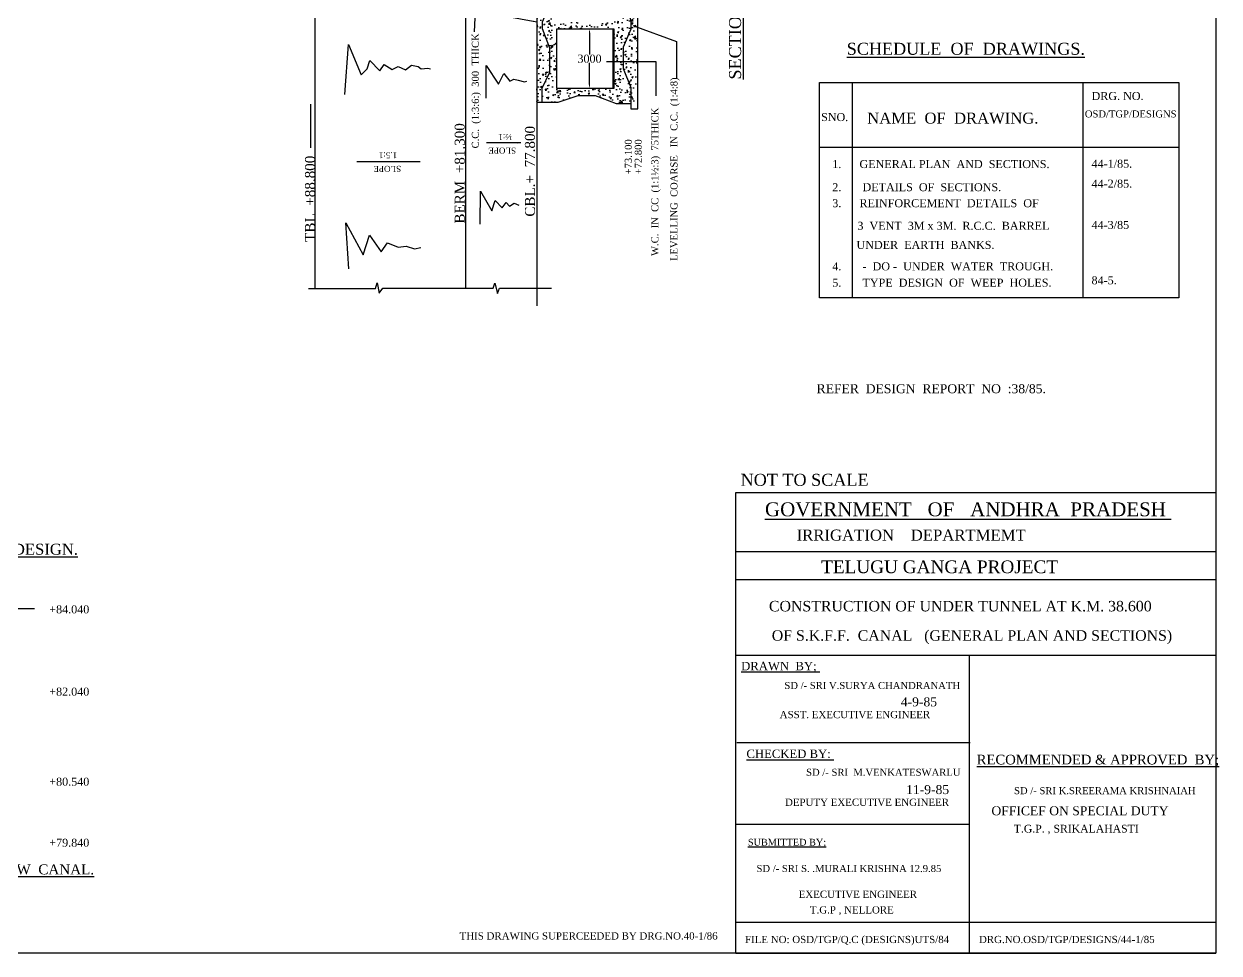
# Model space of a CAD drawing. Header units: millimetres. Extents: x 11010 to 188463, y 9166 to 116986.
# Drawn here: x 128714 to 188463, y 9166 to 55637 of the extents above; entities that cross this region are included whole.
import ezdxf

# ---------------------------------------------------------------- set-up
doc = ezdxf.new("R2010")
doc.units = ezdxf.units.MM
doc.header["$MEASUREMENT"] = 0
for name, color, linetype in [('DIM', 5, 'Continuous'), ('DWG.LINE', 10, 'Continuous'), ('HATCH', 2, 'Continuous'), ('TEXT', 7, 'Continuous')]:
    doc.layers.add(name, color=color, linetype=linetype)
doc.layers.add('TITLE', color=7, linetype='Continuous', lineweight=30)
doc.styles.get("Standard").update_dxf_attribs({"font": 'TIMES.TTF', "height": 400})
doc.dimstyles.get("Standard").update_dxf_attribs({"dimtxt": 400, "dimasz": 200, "dimexe": 0.18, "dimexo": 0.0625, "dimgap": 0.09, "dimtad": 0, "dimtih": 1, "dimtoh": 1, "dimdec": 0, "dimzin": 0, "dimdsep": 46, "dimtxsty": 'Standard', "dimcen": 300, "dimclre": 256, "dimclrt": 4, "dimadec": 0, "dimazin": 0, "dimtfac": 1, "dimtdec": 0, "dimtofl": 0, "dimtmove": 0, "dimatfit": 3, "dimfxl": 5, "dimfxlon": 1, "dimtolj": 1, "dimtzin": 0, "dimarcsym": 0})

# ---------------------------------------------------------------- blocks, each defined once
blk = doc.blocks.new('*D93')
at = {"layer": 'Defpoints', "color": 0, "linetype": 'ByBlock', "ltscale": 0.2}
for p in [(156990, 55386), (156990, 55386), (156990, 52404)]:
    blk.add_point(p, dxfattribs=at)
at = {"layer": 'DIM', "linetype": 'ByBlock', "lineweight": -2, "ltscale": 0.2}
blk.add_line((156990, 55386), (156990, 55386), dxfattribs=at)
at = {"layer": 'DIM', "color": 0, "linetype": 'ByBlock', "lineweight": -2, "ltscale": 0.2}
for p, q in [((156990, 55186), (156990, 54099)), ((156990, 52604), (156990, 53692))]:
    blk.add_line(p, q, dxfattribs=at)
at = {"layer": 'DIM', "lineweight": -2, "ltscale": 0.2}
blk.add_line((156990, 52404), (156990, 52404), dxfattribs=at)
at = {"layer": 'DIM', "color": 0, "linetype": 'ByBlock', "ltscale": 0.2}
for points in [[(156957, 55186), (157024, 55186), (156990, 55386)], [(156957, 52604), (157024, 52604), (156990, 52404)]]:
    blk.add_solid(points, dxfattribs=at)
at = {"layer": 'DIM', "color": 4, "linetype": 'ByBlock', "ltscale": 0.2, "insert": (156990, 53895), "char_height": 400, "attachment_point": 5}
blk.add_mtext('\\A1;3000', dxfattribs=at)

msp = doc.modelspace()

# ---------------------------------------------------------------- hatches: boundary and pattern name
at = {"layer": 'HATCH', "linetype": 'ByBlock', "ltscale": 0.2}
h = msp.add_hatch(dxfattribs=at)
h.set_pattern_fill('AR-CONC', color=256, scale=100, style=0)
h.set_pattern_definition([(50, (0, 0), (717.2602, -62.7521), [75, -825]), (355, (0, 0), (-138.7513, 752.192), [60, -660]), (100.4514, (59.8, -5.2), (578.5094, 689.4395), [63.7402, -701.142]), (46.1842, (0, 200), (1067.241, -165.519), [112.5, -1237.5]), (96.6356, (88.9, 186.2), (934.663, 974.118), [95.61, -1051.713]), (351.1842, (0, 200), (934.662, 974.1186), [90, -990]), (21, (100, 150), (596.907, -402.6189), [75, -825]), (326, (100, 150), (243.3153, 725.15), [60, -660]), (71.4514, (149.74, 116.45), (840.2226, 322.5305), [63.7402, -701.142]), (37.5, (0, 0), (12.15986, 332.89385), [0, -652, 0, -670, 0, -662.5]), (7.5, (0, 0), (263.0695, 394.4117), [0, -382, 0, -637, 0, -252.5]), (327.5, (-223, 0), (533.82244, -22.55487), [0, -250, 0, -780, 0, -1035]), (317.5, (-323, 0), (583.1862, 100.105), [0, -325, 0, -518, 0, -735])])
h.paths.add_polyline_path([(159053.3, 52451), (158677.2, 53414), (158677.2, 54048.2), (158677.2, 54471.5), (159053.4, 55366), (159053.4, 55804.9), (158721.1, 56839.1), (158214.8, 56839.1), (158214.8, 55712.9), (155332.7, 55712.9), (155332.7, 56839.1), (154987.2, 56839.1), (154987.2, 56575), (154622.5, 55729), (154622.5, 55399), (154993.5, 54440.8), (154993.5, 53210.8), (154607.7, 52404), (154607.7, 51729.1), (155415.6, 51729.1), (156425.7, 52061.6), (157275.6, 52061.6), (158320.2, 51647.9), (159053.3, 51647.9)])
h.paths.add_polyline_path([(158203.5, 52404.4), (155349, 52404.4), (155349, 55386.4), (158203.5, 55386.4)], flags=16)
h.paths.add_polyline_path([(159405.6, 56839.1), (158721.1, 56839.1), (159053.4, 55804.9), (159053.4, 55366), (158677.2, 54471.5), (158677.2, 54048.2), (158677.2, 53414), (159053.3, 52451), (159053.3, 51396.7), (159405.6, 51396.7)])
h.paths.add_polyline_path([(154993.5, 53210.8), (154993.5, 54440.8), (154622.5, 55399), (154622.5, 55729), (154987.2, 56575), (154987.2, 56839.1), (154358.2, 56839.1), (154358.2, 51729.1), (154607.7, 51729.1), (154607.7, 52404)])

# ---------------------------------------------------------------- linework, layer by layer
at = {"layer": 'DWG.LINE', "linetype": 'ByBlock', "ltscale": 0.2}
for points in [[(143267, 42397), (143267, 86017.1)], [(150805, 42421.7), (150805, 56839.1), (149396.3, 56839.1), (149396.3, 58737.2), (149892.6, 58737.2), (149892.6, 56839.1), (149892.6, 67213.8), (150541.1, 67213.8), (150541.1, 56839.1)], [(154358.2, 56839.1), (154358.2, 41528.3)], [(154987.2, 56839.1), (154987.2, 56575), (154622.5, 55729), (154622.5, 55399), (154993.5, 54440.8), (154993.5, 53210.8), (154607.7, 52404), (154607.7, 51729.1)], [(158721.1, 56839.1), (159053.4, 55804.9), (159053.4, 55366), (158677.2, 54471.5), (158677.2, 54048.2), (158677.2, 53414), (159053.3, 52451), (159053.3, 51396.7), (159405.6, 51396.7), (159405.6, 57335.1)], [(158155.3, 55386.4), (158155.3, 52404.4)], [(170125.7, 52712.1), (170125.7, 41934.8)], [(181644.9, 52712.1), (181644.9, 41934.8)], [(154358.2, 51729.1), (155415.6, 51729.1), (156425.7, 52061.6), (157275.6, 52061.6), (158320.2, 51647.9), (159049.1, 51647.9)], [(168490.2, 49479.3), (186458.2, 49479.3)], [(142939.4, 42397), (146287.4, 42397), (146380.4, 42681.3), (146475.2, 42175.3), (146661.2, 42421.7), (152178.4, 42421.7), (152261.8, 42664.7), (152386.9, 42157.2), (152485.2, 42425.1), (155088, 42425.1)], [(120540.1, 26415.3), (122937.4, 26415.3), (122937.4, 14680.1), (126821.6, 14680.1), (126821.6, 26404.3), (129251.6, 26404.3)]]:
    msp.add_lwpolyline(points, dxfattribs=at)
for points in [[(155349, 55386.4), (158203.5, 55386.4), (158203.5, 52404.4), (155349, 52404.4)], [(168490.2, 52712.1), (186458.2, 52712.1), (186458.2, 41934.8), (168490.2, 41934.8)]]:
    msp.add_lwpolyline(points, close=True, dxfattribs=at)
at = {"layer": 'HATCH', "linetype": 'ByBlock', "ltscale": 0.2}
for points in [[(144758.4, 52097.5), (144945.2, 54598.2), (145577.2, 53091.3), (145871.7, 53389.1), (146004.6, 53808.9), (146500.2, 53295.8), (146719.2, 53600.8), (147117.9, 53364), (147432, 53510.5), (147787.6, 53334.7), (148096.4, 53575.1), (148416, 53506.9), (148577.6, 53384.9), (148911.6, 53428), (149044.5, 53384.9)], [(151821.7, 51913.9), (151815, 53552.8), (152438.1, 52629.5), (152711.2, 53161.1), (153012.2, 52769.4), (153205, 52878.3), (153430.7, 52827.3), (153734, 52747.3), (153862.6, 52764.3)], [(151530.2, 45620.8), (151538.4, 47269.6), (152110.8, 46285.2), (152273.9, 46810), (152615.2, 46441.5), (152816.1, 46702.7), (152993.1, 46526.7), (153221.6, 46664.2), (153458.2, 46570.7)], [(144953.3, 43389.4), (144808.9, 45695.1), (145672.4, 44082.6), (145984.3, 45071.6), (146575.3, 44234.7), (146890.8, 44680.3), (147421.8, 44473.7), (147820.6, 44520.8), (148244.9, 44390.4), (148556.7, 44455.6)]]:
    msp.add_lwpolyline(points, dxfattribs=at)
at = {"layer": 'TITLE', "lineweight": 30}
for p, q in [((164296.1, 32207.8), (188296.1, 32207.8)), ((188296.1, 32207.8), (188296.1, 9166)), ((164296.1, 29254.1), (188296.1, 29254.1)), ((164296.1, 27846.7), (188296.1, 27846.7)), ((164296.1, 24065.3), (188296.1, 24065.3)), ((164346.1, 19697.6), (176019.1, 19697.6)), ((164296.1, 15614.5), (175969.1, 15614.5)), ((188296.1, 10699.3), (164296.1, 10699.3)), ((164296.1, 9166), (188296.1, 9166))]:
    msp.add_line(p, q, dxfattribs=at)
at = {"layer": 'TITLE', "linetype": 'ByBlock', "ltscale": 0.2}
msp.add_lwpolyline([(11009.9, 116985.8), (188296.1, 116985.8), (188296.1, 9166), (11009.9, 9166)], close=True, dxfattribs=at)
at = {"layer": 'TITLE'}
msp.add_lwpolyline([(164296.1, 9166), (164296.1, 32207.8)], dxfattribs=at)
at = {"layer": 'TITLE', "lineweight": 30}
msp.add_lwpolyline([(175969.1, 24065.3), (175969.1, 9166)], dxfattribs=at)

# ---------------------------------------------------------------- texts
at = {"layer": 'TEXT', "linetype": 'ByBlock', "ltscale": 0.2}
for s, height, rotation, p in [("%%USECTION   ON  'PQRS'", 600, 90, (164564.8, 52853.1)), ('C.C.  (1:3:6:)  300  THICK', 350, 90, (151455.5, 49408)), ('LEVELLING  COARSE   IN  C.C.  (1:4:8)', 350, 90, (161387.1, 43781.9)), ('W.C.  IN  CC  (1:1½:3)  75THICK', 350, 90, (160430.5, 44030.4)), ('BERM  +81.300', 500, 90, (150750.9, 45649.3)), ('CBL.+  77.800', 500, 90, (154261.8, 45996.2)), ('½:1', 300, 180, (153118.8, 50129.8)), ('+73.100', 350, 90, (159104.1, 48112.4)), ('+72.800', 350, 90, (159602, 48112.4)), ('TBL  +88.800', 500, 90, (143267, 44737.8)), ('1.5:1', 300, 180, (147375.7, 49216.9)), ('SLOPE', 300, 180, (153316.5, 49450.2)), ('SLOPE', 300, 180, (147573.4, 48537.3))]:
    msp.add_text(s, height=height, rotation=rotation, dxfattribs=at).set_placement(p)
for s, height, p in [('%%USCHEDULE  OF  DRAWINGS.', 600, (169848.7, 54092.8)), ('DRG. NO.', 400, (182087.2, 51831.4)), ('SNO.', 400, (168565.4, 50777.1)), ('NAME  OF  DRAWING.', 550, (170873.4, 50648.9)), ('OSD/TGP/DESIGNS', 350, (181752.4, 50958.9)), ('1.      GENERAL PLAN  AND  SECTIONS.   ', 400, (169126.3, 48426.6)), ('44-1/85.', 400, (182087.2, 48443.4)), ('44-2/85.', 400, (182087.2, 47447)), ('2.       DETAILS  OF  SECTIONS.', 400, (169126.3, 47270.8)), ('3.      REINFORCEMENT  DETAILS  OF', 400, (169126.3, 46469.6)), ('3  VENT  3M x 3M.  R.C.C.  BARREL', 400, (170380.8, 45340.6)), ('44-3/85', 400, (182087.2, 45382.8)), ('UNDER  EARTH  BANKS.', 400, (170336.6, 44383.8)), ('4.       -  DO -  UNDER  WATER  TROUGH.', 400, (169126.3, 43311.5)), ('84-5.', 400, (182087.2, 42615.2)), ('5.       TYPE  DESIGN  OF  WEEP  HOLES.', 400, (169126.3, 42494.7)), ('REFER  DESIGN  REPORT  NO  :38/85.', 450, (168342.9, 37166.3)), ('%%UTRIAL  PIT  CONSIDERED  FOR  DESIGN.', 550, (115933.4, 29089.6)), ('+84.040', 400, (129982.2, 26158)), ('+82.040', 400, (129982.2, 22042.6)), ('+80.540', 400, (129982.2, 17538.6)), ('+79.840', 400, (129982.2, 14487.8)), ('%%UT.P. AT  KM.  38.625  OF  FLOOD  FLOW  CANAL.', 500, (115609.6, 13102.8))]:
    msp.add_text(s, height=height, dxfattribs=at).set_placement(p)
at = {"layer": 'TEXT'}
msp.add_text('NOT TO SCALE', height=600, dxfattribs=at).set_placement((164544.2, 32535.3))
at = {"layer": 'TITLE', "lineweight": 30}
for s, height, p in [('%%UGOVERNMENT   OF   ANDHRA  PRADESH ', 694.369, (165761.3, 31013.7)), ('IRRIGATION    DEPARTMEMT ', 552.73, (167343.2, 29793.9)), ('TELUGU GANGA PROJECT', 635.836, (168568.5, 28166.7)), ('CONSTRUCTION OF UNDER TUNNEL AT K.M. 38.600', 524.776, (165959.6, 26255.3)), (' OF S.K.F.F.  CANAL   (GENERAL PLAN AND SECTIONS)', 524.776, (165903.3, 24788.1)), ('%%UDRAWN  BY; ', 419.851, (164571.9, 23310.6)), ('SD /- SRI V.SURYA CHANDRANATH', 351.711, (166732.3, 22372.1)), ('4-9-85', 449.81, (172552.5, 21505.6)), ('ASST. EXECUTIVE ENGINEER', 360.81, (166496.9, 20914.7)), ('%%UCHECKED BY: ', 419.851, (164836.4, 18924)), ('%%URECOMMENDED & APPROVED  BY;', 484.443, (176347.9, 18601.9)), ('SD /- SRI  M.VENKATESWARLU', 351.711, (167817.4, 18033.6)), ('11-9-85', 449.81, (172817, 17118.9)), ('SD /- SRI K.SREERAMA KRISHNAIAH', 351.711, (178213.3, 17114)), ('DEPUTY EXECUTIVE ENGINEER', 360.81, (166761.4, 16528.1)), ('OFFICEF ON SPECIAL DUTY', 449.808, (177082.2, 16059.3)), ('T.G.P. , SRIKALAHASTI', 387.555, (178198.2, 15195.5)), ('%%USUBMITTED BY;', 339.112, (164905.4, 14542.6)), ('SD /- SRI S. .MURALI KRISHNA 12.9.85', 351.711, (165337.8, 13220.3)), ('EXECUTIVE ENGINEER', 360.81, (167445.8, 11927.1)), ('T.G.P , NELLORE', 360.81, (168006.2, 11146.4)), ('THIS DRAWING SUPERCEEDED BY DRG.NO.40-1/86', 360.81, (150496.3, 9844.2)), ('FILE NO: OSD/TGP/Q.C (DESIGNS)UTS/84', 360.81, (164763.9, 9667.8)), ('DRG.NO.OSD/TGP/DESIGNS/44-1/85', 360.81, (176459.2, 9667.8))]:
    msp.add_text(s, height=height, dxfattribs=at).set_placement(p)

# ---------------------------------------------------------------- dimensions: what is measured, and where the dimension line sits
at = {"layer": 'DIM', "linetype": 'ByBlock', "ltscale": 0.2}
dim = msp.add_aligned_dim(p1=(156990.5, 52404.4), p2=(156990.5, 55386.4), distance=0, text='3000', dimstyle='Standard', dxfattribs=at)
dim.commit()
dim.dimension.update_dxf_attribs({"geometry": '*D93', "text_midpoint": (156990.5, 53895.4)})

# ---------------------------------------------------------------- leaders
for points in [[(154358.2, 55730.7), (151271.4, 56293.1), (151216.5, 55243.8)], [(159156.1, 55560.2), (161334.5, 54751.2), (161334.5, 52888.9)], [(157833.2, 53751.6), (160301.5, 53751.6), (160301.5, 52043.6)], [(143039.9, 51622.4), (143039.9, 49442.5)], [(153563.7, 49684.9), (151838.6, 49684.9)], [(148526.3, 48743.2), (145361.9, 48743.2)]]:
    msp.add_leader(points, dimstyle='Standard', override={"dimgap": 0.09, "dimtad": 0}, dxfattribs=at)

doc.saveas('drawing.dxf')
